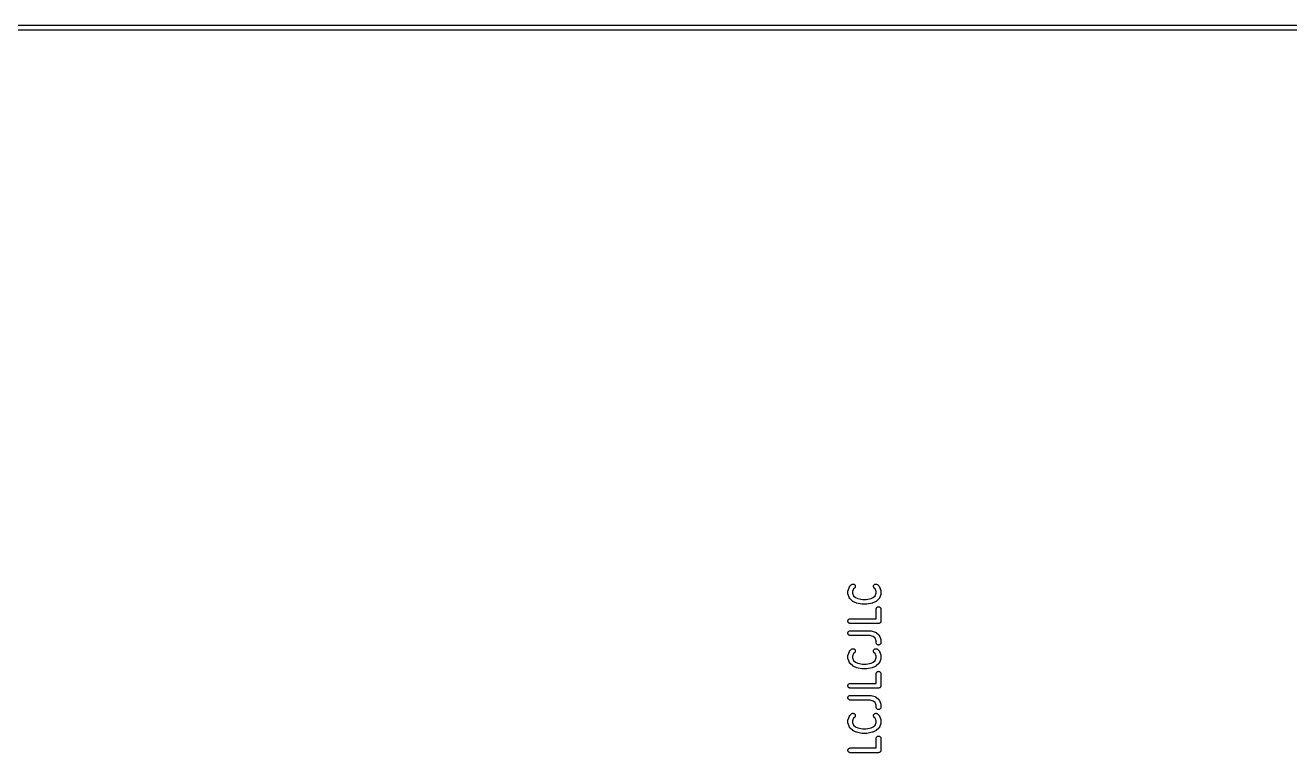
# Model space of a CAD drawing. Extents: x 69 to 231, y -100 to -51.
# Drawn here: x 109.74 to 150, y -74.33 to -51.17 of the extents above; entities that cross this region are included whole.
import ezdxf

# ---------------------------------------------------------------- set-up
doc = ezdxf.new("R2010")
doc.units = 0
doc.layers.add('BLACK', color=7, linetype='CONTINUOUS')

msp = doc.modelspace()

# ---------------------------------------------------------------- linework, layer by layer
at = {"layer": 'BLACK', "linetype": 'CONTINUOUS'}
for p, q in [((76.2497, -51.175), (147.246, -51.175)), ((147.246, -51.325), (76.2503, -51.325)), ((147.246, -51.175), (147.246, -51.175)), ((147.246, -51.175), (152.754, -51.175)), ((152.754, -51.325), (147.246, -51.325)), ((135.932, -69.1894), (135.933, -69.1839)), ((135.932, -69.1905), (135.932, -69.1894)), ((135.932, -69.2667), (135.932, -69.1905)), ((135.933, -69.1783), (135.934, -69.1766)), ((135.933, -69.1839), (135.933, -69.1783)), ((135.934, -69.1749), (135.935, -69.1696)), ((135.934, -69.1766), (135.934, -69.1749)), ((135.935, -69.1696), (135.937, -69.1641)), ((135.937, -69.1641), (135.98, -69.0499)), ((135.98, -69.0489), (135.982, -69.0462)), ((135.98, -69.0499), (135.98, -69.0489)), ((135.982, -69.0462), (135.983, -69.0434)), ((135.983, -69.0434), (135.985, -69.0397)), ((135.985, -69.0397), (135.987, -69.0358)), ((135.987, -69.0358), (135.989, -69.0335)), ((135.989, -69.0335), (135.99, -69.0309)), ((135.99, -69.0309), (135.993, -69.0277)), ((135.993, -69.0277), (135.996, -69.0243)), ((135.996, -69.0243), (135.998, -69.0224)), ((135.998, -69.0224), (136, -69.0201)), ((136, -69.0201), (136.043, -68.982)), ((136.043, -68.982), (136.044, -68.9813)), ((136.044, -68.9813), (136.056, -68.9729)), ((136.056, -68.9729), (136.069, -68.9669)), ((136.069, -68.9669), (136.083, -68.9637)), ((136.114, -69.1199), (136.082, -69.2041)), ((136.082, -69.2041), (136.082, -69.2531)), ((136.083, -68.9637), (136.098, -68.9633)), ((136.098, -68.9633), (136.112, -68.9657)), ((136.112, -68.9657), (136.126, -68.9709)), ((136.143, -69.0942), (136.114, -69.1199)), ((136.126, -68.9709), (136.139, -68.9786)), ((136.139, -68.9786), (136.149, -68.9887)), ((136.153, -69.0834), (136.143, -69.0942)), ((136.149, -68.9887), (136.158, -69.0006)), ((136.16, -69.0709), (136.153, -69.0834)), ((136.158, -69.0006), (136.164, -69.0139)), ((136.165, -69.0572), (136.16, -69.0709)), ((136.164, -69.0139), (136.167, -69.0281)), ((136.168, -69.0428), (136.165, -69.0572)), ((136.167, -69.0281), (136.168, -69.0428)), ((136.747, -69.0271), (136.751, -69.0129)), ((136.747, -69.0417), (136.747, -69.0271)), ((136.749, -69.0562), (136.747, -69.0417)), ((136.754, -69.07), (136.749, -69.0562)), ((136.751, -69.0129), (136.757, -68.9997)), ((136.761, -69.0826), (136.754, -69.07)), ((136.757, -68.9997), (136.766, -68.9879)), ((136.771, -69.0934), (136.761, -69.0826)), ((136.766, -68.9879), (136.777, -68.978)), ((136.772, -69.0942), (136.771, -69.0934)), ((136.801, -69.1199), (136.772, -69.0942)), ((136.777, -68.978), (136.789, -68.9704)), ((136.789, -68.9704), (136.803, -68.9654)), ((136.832, -69.2041), (136.801, -69.1199)), ((136.803, -68.9654), (136.817, -68.9632)), ((136.817, -68.9632), (136.832, -68.9638)), ((136.832, -68.9638), (136.846, -68.9673)), ((136.832, -69.2531), (136.832, -69.2041)), ((136.846, -68.9673), (136.859, -68.9734)), ((136.859, -68.9734), (136.871, -68.982)), ((136.871, -68.982), (136.914, -69.0201)), ((136.914, -69.0201), (136.915, -69.0208)), ((136.915, -69.0208), (136.917, -69.0231)), ((136.917, -69.0231), (136.919, -69.0251)), ((136.919, -69.0251), (136.922, -69.0285)), ((136.922, -69.0285), (136.925, -69.0317)), ((136.925, -69.0317), (136.926, -69.0343)), ((136.926, -69.0343), (136.928, -69.0367)), ((136.928, -69.0367), (136.93, -69.0406)), ((136.93, -69.0406), (136.932, -69.0443)), ((136.932, -69.0443), (136.933, -69.0471)), ((136.933, -69.0471), (136.935, -69.0499)), ((136.935, -69.0499), (136.977, -69.1641)), ((136.977, -69.1641), (136.978, -69.1651)), ((136.978, -69.1651), (136.979, -69.1706)), ((136.979, -69.1706), (136.981, -69.1759)), ((136.981, -69.1759), (136.981, -69.1776)), ((136.981, -69.1776), (136.981, -69.1793)), ((136.981, -69.1793), (136.982, -69.1849)), ((136.982, -69.1849), (136.982, -69.1905)), ((136.982, -69.1905), (136.982, -69.2667)), ((135.933, -69.2722), (135.932, -69.2667)), ((135.933, -69.2778), (135.933, -69.2722)), ((135.933, -69.2795), (135.933, -69.2778)), ((135.934, -69.2812), (135.933, -69.2795)), ((135.935, -69.2866), (135.934, -69.2812)), ((135.937, -69.292), (135.935, -69.2866)), ((135.937, -69.293), (135.937, -69.292)), ((135.98, -69.4073), (135.937, -69.293)), ((135.981, -69.41), (135.98, -69.4073)), ((135.982, -69.4128), (135.981, -69.41)), ((135.984, -69.4166), (135.982, -69.4128)), ((135.986, -69.4204), (135.984, -69.4166)), ((135.988, -69.4228), (135.986, -69.4204)), ((135.99, -69.4254), (135.988, -69.4228)), ((135.992, -69.4286), (135.99, -69.4254)), ((135.995, -69.4321), (135.992, -69.4286)), ((135.997, -69.4341), (135.995, -69.4321)), ((135.999, -69.4363), (135.997, -69.4341)), ((136, -69.437), (135.999, -69.4363)), ((136.086, -69.5132), (136, -69.437)), ((136.082, -69.2531), (136.114, -69.3372)), ((136.089, -69.5154), (136.086, -69.5132)), ((136.092, -69.5178), (136.089, -69.5154)), ((136.095, -69.5197), (136.092, -69.5178)), ((136.098, -69.5218), (136.095, -69.5197)), ((136.101, -69.5234), (136.098, -69.5218)), ((136.104, -69.5252), (136.101, -69.5234)), ((136.105, -69.5257), (136.104, -69.5252)), ((136.191, -69.5638), (136.105, -69.5257)), ((136.114, -69.3372), (136.177, -69.3933)), ((136.177, -69.3933), (136.245, -69.4237)), ((136.198, -69.566), (136.191, -69.5638)), ((136.204, -69.5682), (136.198, -69.566)), ((136.205, -69.5684), (136.204, -69.5682)), ((136.205, -69.5685), (136.205, -69.5684)), ((136.205, -69.5684), (136.205, -69.5684)), ((136.205, -69.5684), (136.205, -69.5684)), ((136.377, -69.6065), (136.205, -69.5685)), ((136.245, -69.4237), (136.401, -69.4583)), ((136.377, -69.6066), (136.377, -69.6065)), ((136.377, -69.6067), (136.377, -69.6066)), ((136.384, -69.6075), (136.377, -69.6067)), ((136.391, -69.6083), (136.384, -69.6075)), ((136.392, -69.6083), (136.391, -69.6083)), ((136.391, -69.6083), (136.391, -69.6083)), ((136.393, -69.6083), (136.392, -69.6083)), ((136.521, -69.6083), (136.393, -69.6083)), ((136.401, -69.4583), (136.513, -69.4583)), ((136.513, -69.4583), (136.669, -69.4237)), ((136.522, -69.6083), (136.521, -69.6083)), ((136.529, -69.6076), (136.522, -69.6083)), ((136.522, -69.6083), (136.522, -69.6083)), ((136.536, -69.6069), (136.529, -69.6076)), ((136.537, -69.6068), (136.536, -69.6068)), ((136.536, -69.6068), (136.536, -69.6069)), ((136.538, -69.6065), (136.537, -69.6068)), ((136.709, -69.5685), (136.538, -69.6065)), ((136.669, -69.4237), (136.737, -69.3933)), ((136.716, -69.5663), (136.709, -69.5685)), ((136.722, -69.5642), (136.716, -69.5663)), ((136.723, -69.5639), (136.722, -69.5642)), ((136.809, -69.5257), (136.723, -69.5638)), ((136.723, -69.5638), (136.723, -69.5639)), ((136.723, -69.5639), (136.723, -69.5639)), ((136.723, -69.5639), (136.723, -69.5639)), ((136.737, -69.3933), (136.801, -69.3372)), ((136.801, -69.3372), (136.832, -69.2531)), ((136.812, -69.5238), (136.809, -69.5257)), ((136.816, -69.5223), (136.812, -69.5238)), ((136.819, -69.5202), (136.816, -69.5223)), ((136.822, -69.5185), (136.819, -69.5202)), ((136.825, -69.516), (136.822, -69.5185)), ((136.828, -69.5139), (136.825, -69.516)), ((136.914, -69.437), (136.828, -69.5132)), ((136.828, -69.5132), (136.828, -69.5139)), ((136.916, -69.4348), (136.914, -69.437)), ((136.918, -69.4328), (136.916, -69.4348)), ((136.921, -69.4294), (136.918, -69.4328)), ((136.924, -69.4263), (136.921, -69.4294)), ((136.926, -69.4237), (136.924, -69.4263)), ((136.927, -69.4213), (136.926, -69.4237)), ((136.929, -69.4175), (136.927, -69.4213)), ((136.932, -69.4138), (136.929, -69.4175)), ((136.933, -69.411), (136.932, -69.4138)), ((136.934, -69.4083), (136.933, -69.411)), ((136.935, -69.4073), (136.934, -69.4083)), ((136.977, -69.293), (136.935, -69.4073)), ((136.979, -69.2876), (136.977, -69.293)), ((136.981, -69.2823), (136.979, -69.2876)), ((136.982, -69.2733), (136.981, -69.2789)), ((136.981, -69.2789), (136.981, -69.2805)), ((136.981, -69.2805), (136.981, -69.2823)), ((136.982, -69.2667), (136.982, -69.2677)), ((136.982, -69.2677), (136.982, -69.2733)), ((136.832, -69.7609), (136.834, -69.7463)), ((136.832, -69.7619), (136.832, -69.7609)), ((136.832, -70.0679), (136.832, -69.7619)), ((136.834, -69.7463), (136.838, -69.7324)), ((136.838, -69.7324), (136.845, -69.7195)), ((136.845, -69.7195), (136.855, -69.7083)), ((136.855, -69.7083), (136.866, -69.6991)), ((136.866, -69.6991), (136.879, -69.6924)), ((136.879, -69.6924), (136.893, -69.6882)), ((136.893, -69.6882), (136.908, -69.6869)), ((136.908, -69.6869), (136.922, -69.6884)), ((136.922, -69.6884), (136.936, -69.6928)), ((136.936, -69.6928), (136.949, -69.6997)), ((136.949, -69.6997), (136.96, -69.7091)), ((136.96, -69.7091), (136.97, -69.7204)), ((136.97, -69.7204), (136.976, -69.7333)), ((136.976, -69.7333), (136.981, -69.7473)), ((136.981, -69.7473), (136.982, -69.7619)), ((136.982, -69.7619), (136.982, -70.1429)), ((135.932, -70.1423), (135.934, -70.1278)), ((135.933, -70.1569), (135.932, -70.1423)), ((135.938, -70.171), (135.933, -70.1569)), ((135.934, -70.1278), (135.938, -70.1138)), ((135.938, -70.1138), (135.945, -70.1009)), ((135.944, -70.1839), (135.938, -70.171)), ((135.954, -70.1953), (135.944, -70.1839)), ((135.945, -70.1009), (135.954, -70.0896)), ((135.954, -70.0896), (135.966, -70.0804)), ((135.965, -70.2047), (135.954, -70.1953)), ((135.978, -70.2118), (135.965, -70.2047)), ((135.966, -70.0804), (135.979, -70.0735)), ((135.966, -70.4613), (135.979, -70.4545)), ((135.992, -70.2162), (135.978, -70.2118)), ((135.979, -70.0735), (135.993, -70.0693)), ((135.979, -70.4545), (135.993, -70.4502)), ((136.006, -70.2178), (135.992, -70.2162)), ((135.993, -70.0693), (136.007, -70.0679)), ((135.993, -70.4502), (136.007, -70.4488)), ((136.007, -70.2179), (136.006, -70.2178)), ((136.007, -70.0679), (136.832, -70.0679)), ((136.907, -70.2179), (136.007, -70.2179)), ((136.007, -70.4488), (136.65, -70.4488)), ((136.65, -70.4488), (136.651, -70.4488)), ((136.651, -70.4488), (136.654, -70.4491)), ((136.654, -70.4491), (136.657, -70.4491)), ((136.657, -70.4491), (136.661, -70.45)), ((136.661, -70.45), (136.666, -70.4504)), ((136.666, -70.4504), (136.668, -70.4513)), ((136.668, -70.4513), (136.671, -70.4519)), ((136.671, -70.4519), (136.8, -70.49)), ((136.914, -70.2172), (136.907, -70.2179)), ((136.921, -70.2165), (136.914, -70.2172)), ((136.922, -70.2164), (136.921, -70.2165)), ((136.921, -70.2165), (136.921, -70.2165)), ((136.928, -70.2144), (136.922, -70.2164)), ((136.935, -70.2124), (136.928, -70.2144)), ((136.936, -70.2122), (136.935, -70.2123)), ((136.935, -70.2123), (136.935, -70.2124)), ((136.942, -70.2089), (136.936, -70.2122)), ((136.948, -70.2056), (136.942, -70.2089)), ((136.949, -70.2053), (136.948, -70.2054)), ((136.948, -70.2054), (136.948, -70.2056)), ((136.954, -70.2008), (136.949, -70.2053)), ((136.96, -70.1964), (136.954, -70.2008)), ((136.964, -70.1907), (136.96, -70.1961)), ((136.96, -70.1961), (136.96, -70.1962)), ((136.96, -70.1962), (136.96, -70.1964)), ((136.969, -70.1852), (136.964, -70.1907)), ((136.973, -70.1786), (136.969, -70.1848)), ((136.969, -70.1848), (136.969, -70.185)), ((136.969, -70.185), (136.969, -70.1852)), ((136.976, -70.1724), (136.973, -70.1786)), ((136.978, -70.1651), (136.976, -70.1719)), ((136.976, -70.1719), (136.976, -70.1722)), ((136.976, -70.1722), (136.976, -70.1724)), ((136.981, -70.1585), (136.978, -70.1651)), ((136.982, -70.1439), (136.981, -70.1509)), ((136.981, -70.1509), (136.981, -70.1579)), ((136.981, -70.1579), (136.981, -70.1582)), ((136.981, -70.1582), (136.981, -70.1585)), ((136.982, -70.1429), (136.982, -70.1434)), ((136.982, -70.1434), (136.982, -70.1434)), ((136.982, -70.1434), (136.982, -70.1434)), ((136.982, -70.1434), (136.982, -70.1439)), ((135.932, -70.5233), (135.934, -70.5087)), ((135.933, -70.5379), (135.932, -70.5233)), ((135.938, -70.5519), (135.933, -70.5379)), ((135.934, -70.5087), (135.938, -70.4947)), ((135.938, -70.4947), (135.945, -70.4819)), ((135.944, -70.5649), (135.938, -70.5519)), ((135.954, -70.5763), (135.944, -70.5649)), ((135.945, -70.4819), (135.954, -70.4706)), ((135.954, -70.4706), (135.966, -70.4613)), ((135.965, -70.5857), (135.954, -70.5763)), ((135.978, -70.5927), (135.965, -70.5857)), ((135.992, -70.5972), (135.978, -70.5927)), ((136.006, -70.5988), (135.992, -70.5972)), ((136.007, -70.5988), (136.006, -70.5988)), ((136.639, -70.5988), (136.007, -70.5988)), ((136.741, -70.6291), (136.639, -70.5988)), ((136.801, -70.6818), (136.741, -70.6291)), ((136.8, -70.49), (136.801, -70.4903)), ((136.801, -70.4903), (136.802, -70.4908)), ((136.832, -70.766), (136.801, -70.6818)), ((136.802, -70.4908), (136.803, -70.4911)), ((136.803, -70.4911), (136.809, -70.4936)), ((136.809, -70.4936), (136.814, -70.496)), ((136.814, -70.496), (136.815, -70.4967)), ((136.815, -70.4967), (136.817, -70.4972)), ((136.817, -70.4972), (136.821, -70.5008)), ((136.821, -70.5008), (136.826, -70.5042)), ((136.826, -70.5042), (136.827, -70.5051)), ((136.827, -70.5051), (136.828, -70.5058)), ((136.828, -70.5058), (136.914, -70.582)), ((136.832, -70.8286), (136.832, -70.766)), ((136.834, -70.8431), (136.832, -70.8286)), ((136.838, -70.8572), (136.834, -70.8431)), ((136.845, -70.8701), (136.838, -70.8572)), ((136.914, -70.582), (136.915, -70.5827)), ((136.915, -70.5827), (136.917, -70.585)), ((136.917, -70.585), (136.919, -70.587)), ((136.919, -70.587), (136.922, -70.5904)), ((136.922, -70.5904), (136.925, -70.5936)), ((136.925, -70.5936), (136.926, -70.5962)), ((136.926, -70.5962), (136.928, -70.5986)), ((136.928, -70.5986), (136.93, -70.6025)), ((136.93, -70.6025), (136.932, -70.6062)), ((136.932, -70.6062), (136.933, -70.609)), ((136.933, -70.609), (136.935, -70.6118)), ((136.935, -70.6118), (136.977, -70.726)), ((136.976, -70.8581), (136.969, -70.8709)), ((136.981, -70.8442), (136.976, -70.8581)), ((136.977, -70.726), (136.978, -70.727)), ((136.978, -70.727), (136.979, -70.7325)), ((136.979, -70.7325), (136.981, -70.7378)), ((136.981, -70.7378), (136.981, -70.7395)), ((136.981, -70.7395), (136.981, -70.7412)), ((136.981, -70.7412), (136.982, -70.7468)), ((136.982, -70.8296), (136.981, -70.8442)), ((136.982, -70.7468), (136.982, -70.7524)), ((136.982, -70.7524), (136.982, -70.8286)), ((136.982, -70.8286), (136.982, -70.8296)), ((135.932, -71.2466), (135.933, -71.241)), ((135.932, -71.2476), (135.932, -71.2466)), ((135.932, -71.3238), (135.932, -71.2476)), ((135.933, -71.2354), (135.934, -71.2337)), ((135.933, -71.241), (135.933, -71.2354)), ((135.934, -71.232), (135.935, -71.2267)), ((135.934, -71.2337), (135.934, -71.232)), ((135.935, -71.2267), (135.937, -71.2213)), ((135.937, -71.2213), (135.98, -71.107)), ((135.98, -71.106), (135.982, -71.1033)), ((135.98, -71.107), (135.98, -71.106)), ((135.982, -71.1033), (135.983, -71.1005)), ((135.983, -71.1005), (135.985, -71.0968)), ((135.985, -71.0968), (135.987, -71.093)), ((135.987, -71.093), (135.989, -71.0906)), ((135.989, -71.0906), (135.99, -71.088)), ((135.99, -71.088), (135.993, -71.0849)), ((135.993, -71.0849), (135.996, -71.0815)), ((135.996, -71.0815), (135.998, -71.0795)), ((135.998, -71.0795), (136, -71.0773)), ((136, -71.0773), (136.043, -71.0392)), ((136.043, -71.0392), (136.044, -71.0385)), ((136.044, -71.0385), (136.056, -71.03)), ((136.056, -71.03), (136.069, -71.0241)), ((136.069, -71.0241), (136.083, -71.0208)), ((136.114, -71.1771), (136.082, -71.2612)), ((136.082, -71.2612), (136.082, -71.3102)), ((136.083, -71.0208), (136.098, -71.0204)), ((136.098, -71.0204), (136.112, -71.0228)), ((136.112, -71.0228), (136.126, -71.028)), ((136.143, -71.1513), (136.114, -71.1771)), ((136.126, -71.028), (136.139, -71.0358)), ((136.139, -71.0358), (136.149, -71.0458)), ((136.153, -71.1405), (136.143, -71.1513)), ((136.149, -71.0458), (136.158, -71.0577)), ((136.16, -71.1281), (136.153, -71.1405)), ((136.158, -71.0577), (136.164, -71.071)), ((136.165, -71.1144), (136.16, -71.1281)), ((136.164, -71.071), (136.167, -71.0853)), ((136.168, -71.0999), (136.165, -71.1144)), ((136.167, -71.0853), (136.168, -71.0999)), ((136.747, -71.0842), (136.751, -71.07)), ((136.747, -71.0989), (136.747, -71.0842)), ((136.749, -71.1133), (136.747, -71.0989)), ((136.754, -71.1271), (136.749, -71.1133)), ((136.751, -71.07), (136.757, -71.0568)), ((136.761, -71.1397), (136.754, -71.1271)), ((136.757, -71.0568), (136.766, -71.045)), ((136.771, -71.1506), (136.761, -71.1397)), ((136.766, -71.045), (136.777, -71.0352)), ((136.772, -71.1513), (136.771, -71.1506)), ((136.801, -71.1771), (136.772, -71.1513)), ((136.777, -71.0352), (136.789, -71.0276)), ((136.789, -71.0276), (136.803, -71.0226)), ((136.832, -71.2612), (136.801, -71.1771)), ((136.803, -71.0226), (136.817, -71.0204)), ((136.817, -71.0204), (136.832, -71.021)), ((136.832, -71.021), (136.846, -71.0244)), ((136.832, -71.3102), (136.832, -71.2612)), ((136.854, -70.8814), (136.845, -70.8701)), ((136.846, -71.0244), (136.859, -71.0306)), ((136.865, -70.8907), (136.854, -70.8814)), ((136.859, -71.0306), (136.871, -71.0392)), ((136.878, -70.8977), (136.865, -70.8907)), ((136.871, -71.0392), (136.914, -71.0773)), ((136.892, -70.902), (136.878, -70.8977)), ((136.907, -70.9036), (136.892, -70.902)), ((136.921, -70.9022), (136.907, -70.9036)), ((136.914, -71.0773), (136.915, -71.078)), ((136.915, -71.078), (136.917, -71.0802)), ((136.917, -71.0802), (136.919, -71.0822)), ((136.919, -71.0822), (136.922, -71.0857)), ((136.935, -70.8981), (136.921, -70.9022)), ((136.922, -71.0857), (136.925, -71.0889)), ((136.925, -71.0889), (136.926, -71.0915)), ((136.926, -71.0915), (136.928, -71.0939)), ((136.928, -71.0939), (136.93, -71.0977)), ((136.93, -71.0977), (136.932, -71.1014)), ((136.932, -71.1014), (136.933, -71.1043)), ((136.933, -71.1043), (136.935, -71.107)), ((136.948, -70.8913), (136.935, -70.8981)), ((136.935, -71.107), (136.977, -71.2213)), ((136.96, -70.8822), (136.948, -70.8913)), ((136.969, -70.8709), (136.96, -70.8822)), ((136.977, -71.2213), (136.978, -71.2223)), ((136.978, -71.2223), (136.979, -71.2277)), ((136.979, -71.2277), (136.981, -71.2331)), ((136.981, -71.2331), (136.981, -71.2348)), ((136.981, -71.2348), (136.981, -71.2365)), ((136.981, -71.2365), (136.982, -71.242)), ((136.982, -71.242), (136.982, -71.2476)), ((136.982, -71.2476), (136.982, -71.3238)), ((135.933, -71.3294), (135.932, -71.3238)), ((135.933, -71.335), (135.933, -71.3294)), ((135.933, -71.3366), (135.933, -71.335)), ((135.934, -71.3384), (135.933, -71.3366)), ((135.935, -71.3437), (135.934, -71.3384)), ((135.937, -71.3492), (135.935, -71.3437)), ((135.937, -71.3501), (135.937, -71.3492)), ((135.98, -71.4644), (135.937, -71.3501)), ((135.981, -71.4671), (135.98, -71.4644)), ((135.982, -71.47), (135.981, -71.4671)), ((135.984, -71.4737), (135.982, -71.47)), ((135.986, -71.4776), (135.984, -71.4737)), ((135.988, -71.48), (135.986, -71.4776)), ((135.99, -71.4826), (135.988, -71.48)), ((135.992, -71.4858), (135.99, -71.4826)), ((135.995, -71.4892), (135.992, -71.4858)), ((135.997, -71.4912), (135.995, -71.4892)), ((135.999, -71.4934), (135.997, -71.4912)), ((136, -71.4942), (135.999, -71.4934)), ((136.086, -71.5703), (136, -71.4942)), ((136.082, -71.3102), (136.114, -71.3944)), ((136.089, -71.5725), (136.086, -71.5703)), ((136.092, -71.575), (136.089, -71.5725)), ((136.095, -71.5768), (136.092, -71.575)), ((136.098, -71.579), (136.095, -71.5768)), ((136.101, -71.5805), (136.098, -71.579)), ((136.104, -71.5824), (136.101, -71.5805)), ((136.105, -71.5828), (136.104, -71.5824)), ((136.191, -71.6209), (136.105, -71.5828)), ((136.114, -71.3944), (136.177, -71.4505)), ((136.177, -71.4505), (136.245, -71.4808)), ((136.198, -71.6231), (136.191, -71.6209)), ((136.204, -71.6254), (136.198, -71.6231)), ((136.205, -71.6255), (136.204, -71.6254)), ((136.205, -71.6256), (136.205, -71.6255)), ((136.205, -71.6255), (136.205, -71.6255)), ((136.205, -71.6255), (136.205, -71.6255)), ((136.377, -71.6637), (136.205, -71.6256)), ((136.245, -71.4808), (136.401, -71.5155)), ((136.377, -71.6638), (136.377, -71.6637)), ((136.377, -71.6637), (136.377, -71.6637)), ((136.384, -71.6646), (136.377, -71.6638)), ((136.391, -71.6655), (136.384, -71.6646)), ((136.392, -71.6655), (136.391, -71.6654)), ((136.391, -71.6654), (136.391, -71.6655)), ((136.393, -71.6655), (136.392, -71.6655)), ((136.521, -71.6655), (136.393, -71.6655)), ((136.401, -71.5155), (136.513, -71.5155)), ((136.513, -71.5155), (136.669, -71.4808)), ((136.522, -71.6654), (136.521, -71.6655)), ((136.529, -71.6647), (136.522, -71.6655)), ((136.522, -71.6655), (136.522, -71.6654)), ((136.536, -71.664), (136.529, -71.6647)), ((136.537, -71.6639), (136.536, -71.6639)), ((136.536, -71.6639), (136.536, -71.664)), ((136.538, -71.6637), (136.537, -71.6639)), ((136.709, -71.6256), (136.538, -71.6637)), ((136.669, -71.4808), (136.737, -71.4505)), ((136.716, -71.6234), (136.709, -71.6256)), ((136.722, -71.6213), (136.716, -71.6234)), ((136.723, -71.621), (136.722, -71.6213)), ((136.809, -71.5828), (136.723, -71.6209)), ((136.723, -71.6209), (136.723, -71.621)), ((136.723, -71.621), (136.723, -71.621)), ((136.723, -71.621), (136.723, -71.621)), ((136.737, -71.4505), (136.801, -71.3944)), ((136.801, -71.3944), (136.832, -71.3102)), ((136.812, -71.581), (136.809, -71.5828)), ((136.816, -71.5795), (136.812, -71.581)), ((136.819, -71.5774), (136.816, -71.5795)), ((136.822, -71.5756), (136.819, -71.5774)), ((136.825, -71.5732), (136.822, -71.5756)), ((136.828, -71.571), (136.825, -71.5732)), ((136.914, -71.4942), (136.828, -71.5703)), ((136.828, -71.5703), (136.828, -71.571)), ((136.916, -71.4919), (136.914, -71.4942)), ((136.918, -71.49), (136.916, -71.4919)), ((136.921, -71.4866), (136.918, -71.49)), ((136.924, -71.4834), (136.921, -71.4866)), ((136.926, -71.4808), (136.924, -71.4834)), ((136.927, -71.4785), (136.926, -71.4808)), ((136.929, -71.4746), (136.927, -71.4785)), ((136.932, -71.4709), (136.929, -71.4746)), ((136.933, -71.4681), (136.932, -71.4709)), ((136.934, -71.4654), (136.933, -71.4681)), ((136.935, -71.4644), (136.934, -71.4654)), ((136.977, -71.3501), (136.935, -71.4644)), ((136.979, -71.3447), (136.977, -71.3501)), ((136.981, -71.3394), (136.979, -71.3447)), ((136.982, -71.3304), (136.981, -71.336)), ((136.981, -71.336), (136.981, -71.3377)), ((136.981, -71.3377), (136.981, -71.3394)), ((136.982, -71.3238), (136.982, -71.3249)), ((136.982, -71.3249), (136.982, -71.3304)), ((136.832, -71.818), (136.834, -71.8035)), ((136.832, -71.819), (136.832, -71.818)), ((136.832, -72.125), (136.832, -71.819)), ((136.834, -71.8035), (136.838, -71.7895)), ((136.838, -71.7895), (136.845, -71.7767)), ((136.845, -71.7767), (136.855, -71.7655)), ((136.855, -71.7655), (136.866, -71.7563)), ((136.866, -71.7563), (136.879, -71.7495)), ((136.879, -71.7495), (136.893, -71.7454)), ((136.893, -71.7454), (136.908, -71.744)), ((136.908, -71.744), (136.922, -71.7456)), ((136.922, -71.7456), (136.936, -71.7499)), ((136.936, -71.7499), (136.949, -71.7569)), ((136.949, -71.7569), (136.96, -71.7662)), ((136.96, -71.7662), (136.97, -71.7775)), ((136.97, -71.7775), (136.976, -71.7905)), ((136.976, -71.7905), (136.981, -71.8045)), ((136.981, -71.8045), (136.982, -71.819)), ((136.982, -71.819), (136.982, -72.2)), ((135.932, -72.1995), (135.934, -72.1849)), ((135.933, -72.2141), (135.932, -72.1995)), ((135.938, -72.2281), (135.933, -72.2141)), ((135.934, -72.1849), (135.938, -72.1709)), ((135.938, -72.1709), (135.945, -72.1581)), ((135.944, -72.2411), (135.938, -72.2281)), ((135.954, -72.2525), (135.944, -72.2411)), ((135.945, -72.1581), (135.954, -72.1468)), ((135.954, -72.1468), (135.966, -72.1375)), ((135.965, -72.2619), (135.954, -72.2525)), ((135.978, -72.2689), (135.965, -72.2619)), ((135.966, -72.1375), (135.979, -72.1307)), ((135.992, -72.2734), (135.978, -72.2689)), ((135.979, -72.1307), (135.993, -72.1264)), ((136.006, -72.275), (135.992, -72.2734)), ((135.993, -72.1264), (136.007, -72.125)), ((136.007, -72.275), (136.006, -72.275)), ((136.007, -72.125), (136.832, -72.125)), ((136.907, -72.275), (136.007, -72.275)), ((136.914, -72.2743), (136.907, -72.275)), ((136.921, -72.2737), (136.914, -72.2743)), ((136.922, -72.2736), (136.921, -72.2736)), ((136.921, -72.2736), (136.921, -72.2737)), ((136.928, -72.2715), (136.922, -72.2736)), ((136.935, -72.2695), (136.928, -72.2715)), ((136.936, -72.2693), (136.935, -72.2694)), ((136.935, -72.2694), (136.935, -72.2695)), ((136.942, -72.266), (136.936, -72.2693)), ((136.948, -72.2628), (136.942, -72.266)), ((136.949, -72.2625), (136.948, -72.2626)), ((136.948, -72.2626), (136.948, -72.2628)), ((136.954, -72.258), (136.949, -72.2625)), ((136.96, -72.2536), (136.954, -72.258)), ((136.964, -72.2478), (136.96, -72.2532)), ((136.96, -72.2532), (136.96, -72.2534)), ((136.96, -72.2534), (136.96, -72.2536)), ((136.969, -72.2424), (136.964, -72.2478)), ((136.973, -72.2358), (136.969, -72.2419)), ((136.969, -72.2419), (136.969, -72.2421)), ((136.969, -72.2421), (136.969, -72.2424)), ((136.976, -72.2295), (136.973, -72.2358)), ((136.978, -72.2223), (136.976, -72.2291)), ((136.976, -72.2291), (136.976, -72.2293)), ((136.976, -72.2293), (136.976, -72.2295)), ((136.981, -72.2156), (136.978, -72.2223)), ((136.982, -72.201), (136.981, -72.2081)), ((136.981, -72.2081), (136.981, -72.2151)), ((136.981, -72.2151), (136.981, -72.2153)), ((136.981, -72.2153), (136.981, -72.2156)), ((136.982, -72.2), (136.982, -72.2005)), ((136.982, -72.2005), (136.982, -72.2005)), ((136.982, -72.2005), (136.982, -72.2005)), ((136.982, -72.2005), (136.982, -72.201)), ((135.932, -72.5804), (135.934, -72.5659)), ((135.933, -72.595), (135.932, -72.5804)), ((135.938, -72.609), (135.933, -72.595)), ((135.934, -72.5659), (135.938, -72.5519)), ((135.938, -72.5519), (135.945, -72.539)), ((135.944, -72.622), (135.938, -72.609)), ((135.954, -72.6334), (135.944, -72.622)), ((135.945, -72.539), (135.954, -72.5277)), ((135.954, -72.5277), (135.966, -72.5185)), ((135.965, -72.6428), (135.954, -72.6334)), ((135.978, -72.6499), (135.965, -72.6428)), ((135.966, -72.5185), (135.979, -72.5116)), ((135.992, -72.6543), (135.978, -72.6499)), ((135.979, -72.5116), (135.993, -72.5074)), ((136.006, -72.6559), (135.992, -72.6543)), ((135.993, -72.5074), (136.007, -72.506)), ((136.007, -72.656), (136.006, -72.6559)), ((136.007, -72.506), (136.65, -72.506)), ((136.639, -72.656), (136.007, -72.656)), ((136.741, -72.6862), (136.639, -72.656)), ((136.65, -72.506), (136.651, -72.506)), ((136.651, -72.506), (136.654, -72.5063)), ((136.654, -72.5063), (136.657, -72.5063)), ((136.657, -72.5063), (136.661, -72.5071)), ((136.661, -72.5071), (136.666, -72.5076)), ((136.666, -72.5076), (136.668, -72.5085)), ((136.668, -72.5085), (136.671, -72.509)), ((136.671, -72.509), (136.8, -72.5471)), ((136.801, -72.739), (136.741, -72.6862)), ((136.8, -72.5471), (136.801, -72.5474)), ((136.801, -72.5474), (136.802, -72.5479)), ((136.832, -72.8231), (136.801, -72.739)), ((136.802, -72.5479), (136.803, -72.5482)), ((136.803, -72.5482), (136.809, -72.5508)), ((136.809, -72.5508), (136.814, -72.5531)), ((136.814, -72.5531), (136.815, -72.5538)), ((136.815, -72.5538), (136.817, -72.5544)), ((136.817, -72.5544), (136.821, -72.558)), ((136.821, -72.558), (136.826, -72.5613)), ((136.826, -72.5613), (136.827, -72.5622)), ((136.827, -72.5622), (136.828, -72.563)), ((136.828, -72.563), (136.914, -72.6392)), ((136.832, -72.8857), (136.832, -72.8231)), ((136.914, -72.6392), (136.915, -72.6399)), ((136.915, -72.6399), (136.917, -72.6421)), ((136.917, -72.6421), (136.919, -72.6441)), ((136.919, -72.6441), (136.922, -72.6476)), ((136.922, -72.6476), (136.925, -72.6508)), ((136.925, -72.6508), (136.926, -72.6534)), ((136.926, -72.6534), (136.928, -72.6558)), ((136.928, -72.6558), (136.93, -72.6596)), ((136.93, -72.6596), (136.932, -72.6633)), ((136.932, -72.6633), (136.933, -72.6662)), ((136.933, -72.6662), (136.935, -72.6689)), ((136.935, -72.6689), (136.977, -72.7832)), ((136.977, -72.7832), (136.978, -72.7842)), ((136.978, -72.7842), (136.979, -72.7896)), ((136.979, -72.7896), (136.981, -72.795)), ((136.981, -72.795), (136.981, -72.7967)), ((136.981, -72.7967), (136.981, -72.7984)), ((136.981, -72.7984), (136.982, -72.8039)), ((136.982, -72.8039), (136.982, -72.8095)), ((136.982, -72.8095), (136.982, -72.8857)), ((135.937, -73.2784), (135.98, -73.1641)), ((135.98, -73.1632), (135.982, -73.1605)), ((135.98, -73.1641), (135.98, -73.1632)), ((135.982, -73.1605), (135.983, -73.1576)), ((135.983, -73.1576), (135.985, -73.154)), ((135.985, -73.154), (135.987, -73.1501)), ((135.987, -73.1501), (135.989, -73.1477)), ((135.989, -73.1477), (135.99, -73.1452)), ((135.99, -73.1452), (135.993, -73.142)), ((135.993, -73.142), (135.996, -73.1386)), ((135.996, -73.1386), (135.998, -73.1366)), ((135.998, -73.1366), (136, -73.1344)), ((136, -73.1344), (136.043, -73.0963)), ((136.043, -73.0963), (136.044, -73.0956)), ((136.044, -73.0956), (136.056, -73.0872)), ((136.056, -73.0872), (136.069, -73.0812)), ((136.069, -73.0812), (136.083, -73.078)), ((136.114, -73.2342), (136.082, -73.3184)), ((136.083, -73.078), (136.098, -73.0776)), ((136.098, -73.0776), (136.112, -73.08)), ((136.112, -73.08), (136.126, -73.0852)), ((136.143, -73.2084), (136.114, -73.2342)), ((136.126, -73.0852), (136.139, -73.0929)), ((136.139, -73.0929), (136.149, -73.1029)), ((136.153, -73.1977), (136.143, -73.2084)), ((136.149, -73.1029), (136.158, -73.1148)), ((136.16, -73.1852), (136.153, -73.1977)), ((136.158, -73.1148), (136.164, -73.1282)), ((136.165, -73.1715), (136.16, -73.1852)), ((136.164, -73.1282), (136.167, -73.1424)), ((136.168, -73.157), (136.165, -73.1715)), ((136.167, -73.1424), (136.168, -73.157)), ((136.747, -73.1414), (136.751, -73.1272)), ((136.747, -73.156), (136.747, -73.1414)), ((136.749, -73.1705), (136.747, -73.156)), ((136.754, -73.1843), (136.749, -73.1705)), ((136.751, -73.1272), (136.757, -73.1139)), ((136.761, -73.1969), (136.754, -73.1843)), ((136.757, -73.1139), (136.766, -73.1022)), ((136.771, -73.2077), (136.761, -73.1969)), ((136.766, -73.1022), (136.777, -73.0923)), ((136.772, -73.2084), (136.771, -73.2077)), ((136.801, -73.2342), (136.772, -73.2084)), ((136.777, -73.0923), (136.789, -73.0847)), ((136.789, -73.0847), (136.803, -73.0797)), ((136.832, -73.3184), (136.801, -73.2342)), ((136.803, -73.0797), (136.817, -73.0775)), ((136.817, -73.0775), (136.832, -73.0781)), ((136.834, -72.9003), (136.832, -72.8857)), ((136.832, -73.0781), (136.846, -73.0816)), ((136.838, -72.9143), (136.834, -72.9003)), ((136.845, -72.9272), (136.838, -72.9143)), ((136.854, -72.9386), (136.845, -72.9272)), ((136.846, -73.0816), (136.859, -73.0877)), ((136.865, -72.9479), (136.854, -72.9386)), ((136.859, -73.0877), (136.871, -73.0963)), ((136.878, -72.9549), (136.865, -72.9479)), ((136.871, -73.0963), (136.914, -73.1344)), ((136.892, -72.9592), (136.878, -72.9549)), ((136.907, -72.9607), (136.892, -72.9592)), ((136.921, -72.9594), (136.907, -72.9607)), ((136.914, -73.1344), (136.915, -73.1351)), ((136.915, -73.1351), (136.917, -73.1374)), ((136.917, -73.1374), (136.919, -73.1394)), ((136.919, -73.1394), (136.922, -73.1428)), ((136.935, -72.9553), (136.921, -72.9594)), ((136.922, -73.1428), (136.925, -73.146)), ((136.925, -73.146), (136.926, -73.1486)), ((136.926, -73.1486), (136.928, -73.151)), ((136.928, -73.151), (136.93, -73.1549)), ((136.93, -73.1549), (136.932, -73.1586)), ((136.932, -73.1586), (136.933, -73.1614)), ((136.933, -73.1614), (136.935, -73.1641)), ((136.948, -72.9485), (136.935, -72.9553)), ((136.935, -73.1641), (136.977, -73.2784)), ((136.96, -72.9393), (136.948, -72.9485)), ((136.969, -72.9281), (136.96, -72.9393)), ((136.976, -72.9153), (136.969, -72.9281)), ((136.981, -72.9013), (136.976, -72.9153)), ((136.982, -72.8868), (136.981, -72.9013)), ((136.982, -72.8857), (136.982, -72.8868)), ((135.932, -73.3037), (135.933, -73.2982)), ((135.932, -73.3048), (135.932, -73.3037)), ((135.932, -73.381), (135.932, -73.3048)), ((135.933, -73.3865), (135.932, -73.381)), ((135.933, -73.2926), (135.934, -73.2909)), ((135.933, -73.2982), (135.933, -73.2926)), ((135.933, -73.3921), (135.933, -73.3865)), ((135.933, -73.3938), (135.933, -73.3921)), ((135.934, -73.3955), (135.933, -73.3938)), ((135.934, -73.2892), (135.935, -73.2838)), ((135.934, -73.2909), (135.934, -73.2892)), ((135.935, -73.4009), (135.934, -73.3955)), ((135.935, -73.2838), (135.937, -73.2784)), ((135.937, -73.4063), (135.935, -73.4009)), ((135.937, -73.4073), (135.937, -73.4063)), ((135.98, -73.5216), (135.937, -73.4073)), ((135.981, -73.5243), (135.98, -73.5216)), ((135.982, -73.5271), (135.981, -73.5243)), ((135.984, -73.5308), (135.982, -73.5271)), ((135.986, -73.5347), (135.984, -73.5308)), ((135.988, -73.5371), (135.986, -73.5347)), ((135.99, -73.5397), (135.988, -73.5371)), ((135.992, -73.5429), (135.99, -73.5397)), ((135.995, -73.5463), (135.992, -73.5429)), ((135.997, -73.5483), (135.995, -73.5463)), ((135.999, -73.5506), (135.997, -73.5483)), ((136, -73.5513), (135.999, -73.5506)), ((136.086, -73.6275), (136, -73.5513)), ((136.082, -73.3184), (136.082, -73.3674)), ((136.082, -73.3674), (136.114, -73.4515)), ((136.089, -73.6297), (136.086, -73.6275)), ((136.092, -73.6321), (136.089, -73.6297)), ((136.095, -73.634), (136.092, -73.6321)), ((136.098, -73.6361), (136.095, -73.634)), ((136.101, -73.6377), (136.098, -73.6361)), ((136.104, -73.6395), (136.101, -73.6377)), ((136.105, -73.64), (136.104, -73.6395)), ((136.191, -73.6781), (136.105, -73.64)), ((136.114, -73.4515), (136.177, -73.5076)), ((136.177, -73.5076), (136.245, -73.5379)), ((136.198, -73.6803), (136.191, -73.6781)), ((136.204, -73.6825), (136.198, -73.6803)), ((136.245, -73.5379), (136.401, -73.5726)), ((136.401, -73.5726), (136.513, -73.5726)), ((136.513, -73.5726), (136.669, -73.5379)), ((136.669, -73.5379), (136.737, -73.5076)), ((136.722, -73.6785), (136.716, -73.6806)), ((136.723, -73.6782), (136.722, -73.6785)), ((136.809, -73.64), (136.723, -73.6781)), ((136.723, -73.6781), (136.723, -73.6782)), ((136.723, -73.6782), (136.723, -73.6782)), ((136.723, -73.6782), (136.723, -73.6782)), ((136.737, -73.5076), (136.801, -73.4515)), ((136.801, -73.4515), (136.832, -73.3674)), ((136.812, -73.6381), (136.809, -73.64)), ((136.816, -73.6366), (136.812, -73.6381)), ((136.819, -73.6345), (136.816, -73.6366)), ((136.822, -73.6327), (136.819, -73.6345)), ((136.825, -73.6303), (136.822, -73.6327)), ((136.828, -73.6282), (136.825, -73.6303)), ((136.914, -73.5513), (136.828, -73.6275)), ((136.828, -73.6275), (136.828, -73.6282)), ((136.832, -73.3674), (136.832, -73.3184)), ((136.916, -73.5491), (136.914, -73.5513)), ((136.918, -73.5471), (136.916, -73.5491)), ((136.921, -73.5437), (136.918, -73.5471)), ((136.924, -73.5405), (136.921, -73.5437)), ((136.926, -73.538), (136.924, -73.5405)), ((136.927, -73.5356), (136.926, -73.538)), ((136.929, -73.5318), (136.927, -73.5356)), ((136.932, -73.5281), (136.929, -73.5318)), ((136.933, -73.5253), (136.932, -73.5281)), ((136.934, -73.5225), (136.933, -73.5253)), ((136.935, -73.5216), (136.934, -73.5225)), ((136.977, -73.4073), (136.935, -73.5216)), ((136.977, -73.2784), (136.978, -73.2794)), ((136.979, -73.4019), (136.977, -73.4073)), ((136.978, -73.2794), (136.979, -73.2848)), ((136.979, -73.2848), (136.981, -73.2902)), ((136.981, -73.3965), (136.979, -73.4019)), ((136.981, -73.2902), (136.981, -73.2919)), ((136.981, -73.2919), (136.981, -73.2936)), ((136.981, -73.2936), (136.982, -73.2992)), ((136.982, -73.3876), (136.981, -73.3931)), ((136.981, -73.3931), (136.981, -73.3948)), ((136.981, -73.3948), (136.981, -73.3965)), ((136.982, -73.2992), (136.982, -73.3048)), ((136.982, -73.3048), (136.982, -73.381)), ((136.982, -73.381), (136.982, -73.382)), ((136.982, -73.382), (136.982, -73.3876)), ((136.205, -73.6827), (136.204, -73.6825)), ((136.377, -73.7208), (136.205, -73.6827)), ((136.205, -73.6827), (136.205, -73.6827)), ((136.205, -73.6827), (136.205, -73.6827)), ((136.205, -73.6827), (136.205, -73.6827)), ((136.377, -73.7209), (136.377, -73.7208)), ((136.377, -73.721), (136.377, -73.7209)), ((136.384, -73.7218), (136.377, -73.721)), ((136.391, -73.7226), (136.384, -73.7218)), ((136.392, -73.7226), (136.391, -73.7226)), ((136.391, -73.7226), (136.391, -73.7226)), ((136.393, -73.7226), (136.392, -73.7226)), ((136.521, -73.7226), (136.393, -73.7226)), ((136.522, -73.7226), (136.521, -73.7226)), ((136.529, -73.7219), (136.522, -73.7226)), ((136.522, -73.7226), (136.522, -73.7226)), ((136.536, -73.7212), (136.529, -73.7219)), ((136.537, -73.7211), (136.536, -73.7211)), ((136.536, -73.7211), (136.536, -73.7212)), ((136.538, -73.7208), (136.537, -73.7211)), ((136.709, -73.6827), (136.538, -73.7208)), ((136.716, -73.6806), (136.709, -73.6827)), ((136.832, -73.8751), (136.834, -73.8606)), ((136.832, -73.8762), (136.832, -73.8751)), ((136.832, -74.1821), (136.832, -73.8762)), ((136.834, -73.8606), (136.838, -73.8466)), ((136.838, -73.8466), (136.845, -73.8338)), ((136.845, -73.8338), (136.855, -73.8226)), ((136.855, -73.8226), (136.866, -73.8134)), ((136.866, -73.8134), (136.879, -73.8067)), ((136.879, -73.8067), (136.893, -73.8025)), ((136.893, -73.8025), (136.908, -73.8012)), ((136.908, -73.8012), (136.922, -73.8027)), ((136.922, -73.8027), (136.936, -73.807)), ((136.936, -73.807), (136.949, -73.814)), ((136.949, -73.814), (136.96, -73.8233)), ((136.96, -73.8233), (136.97, -73.8347)), ((136.97, -73.8347), (136.976, -73.8476)), ((136.976, -73.8476), (136.981, -73.8616)), ((136.981, -73.8616), (136.982, -73.8762)), ((136.982, -73.8762), (136.982, -74.2571)), ((135.932, -74.2566), (135.934, -74.2421)), ((135.933, -74.2712), (135.932, -74.2566)), ((135.938, -74.2852), (135.933, -74.2712)), ((135.934, -74.2421), (135.938, -74.2281)), ((135.938, -74.2281), (135.945, -74.2152)), ((135.944, -74.2982), (135.938, -74.2852)), ((135.954, -74.3096), (135.944, -74.2982)), ((135.945, -74.2152), (135.954, -74.2039)), ((135.954, -74.2039), (135.966, -74.1947)), ((135.965, -74.319), (135.954, -74.3096)), ((135.978, -74.3261), (135.965, -74.319)), ((135.966, -74.1947), (135.979, -74.1878)), ((135.992, -74.3305), (135.978, -74.3261)), ((135.979, -74.1878), (135.993, -74.1836)), ((136.006, -74.3321), (135.992, -74.3305)), ((135.993, -74.1836), (136.007, -74.1821)), ((136.007, -74.3321), (136.006, -74.3321)), ((136.007, -74.1821), (136.832, -74.1821)), ((136.907, -74.3321), (136.007, -74.3321)), ((136.914, -74.3315), (136.907, -74.3321)), ((136.921, -74.3308), (136.914, -74.3315)), ((136.922, -74.3307), (136.921, -74.3307)), ((136.921, -74.3307), (136.921, -74.3308)), ((136.928, -74.3287), (136.922, -74.3307)), ((136.935, -74.3267), (136.928, -74.3287)), ((136.936, -74.3265), (136.935, -74.3266)), ((136.935, -74.3266), (136.935, -74.3267)), ((136.942, -74.3232), (136.936, -74.3265)), ((136.948, -74.3199), (136.942, -74.3232)), ((136.949, -74.3196), (136.948, -74.3197)), ((136.948, -74.3197), (136.948, -74.3199)), ((136.954, -74.3151), (136.949, -74.3196)), ((136.96, -74.3107), (136.954, -74.3151)), ((136.964, -74.3049), (136.96, -74.3104)), ((136.96, -74.3104), (136.96, -74.3105)), ((136.96, -74.3105), (136.96, -74.3107)), ((136.969, -74.2995), (136.964, -74.3049)), ((136.973, -74.2929), (136.969, -74.2991)), ((136.969, -74.2991), (136.969, -74.2993)), ((136.969, -74.2993), (136.969, -74.2995)), ((136.976, -74.2867), (136.973, -74.2929)), ((136.978, -74.2794), (136.976, -74.2862)), ((136.976, -74.2862), (136.976, -74.2864)), ((136.976, -74.2864), (136.976, -74.2867)), ((136.981, -74.2727), (136.978, -74.2794)), ((136.982, -74.2582), (136.981, -74.2652)), ((136.981, -74.2652), (136.981, -74.2722)), ((136.981, -74.2722), (136.981, -74.2725)), ((136.981, -74.2725), (136.981, -74.2727)), ((136.982, -74.2571), (136.982, -74.2577)), ((136.982, -74.2577), (136.982, -74.2577)), ((136.982, -74.2577), (136.982, -74.2577)), ((136.982, -74.2577), (136.982, -74.2582))]:
    msp.add_line(p, q, dxfattribs=at)

doc.saveas('drawing.dxf')
